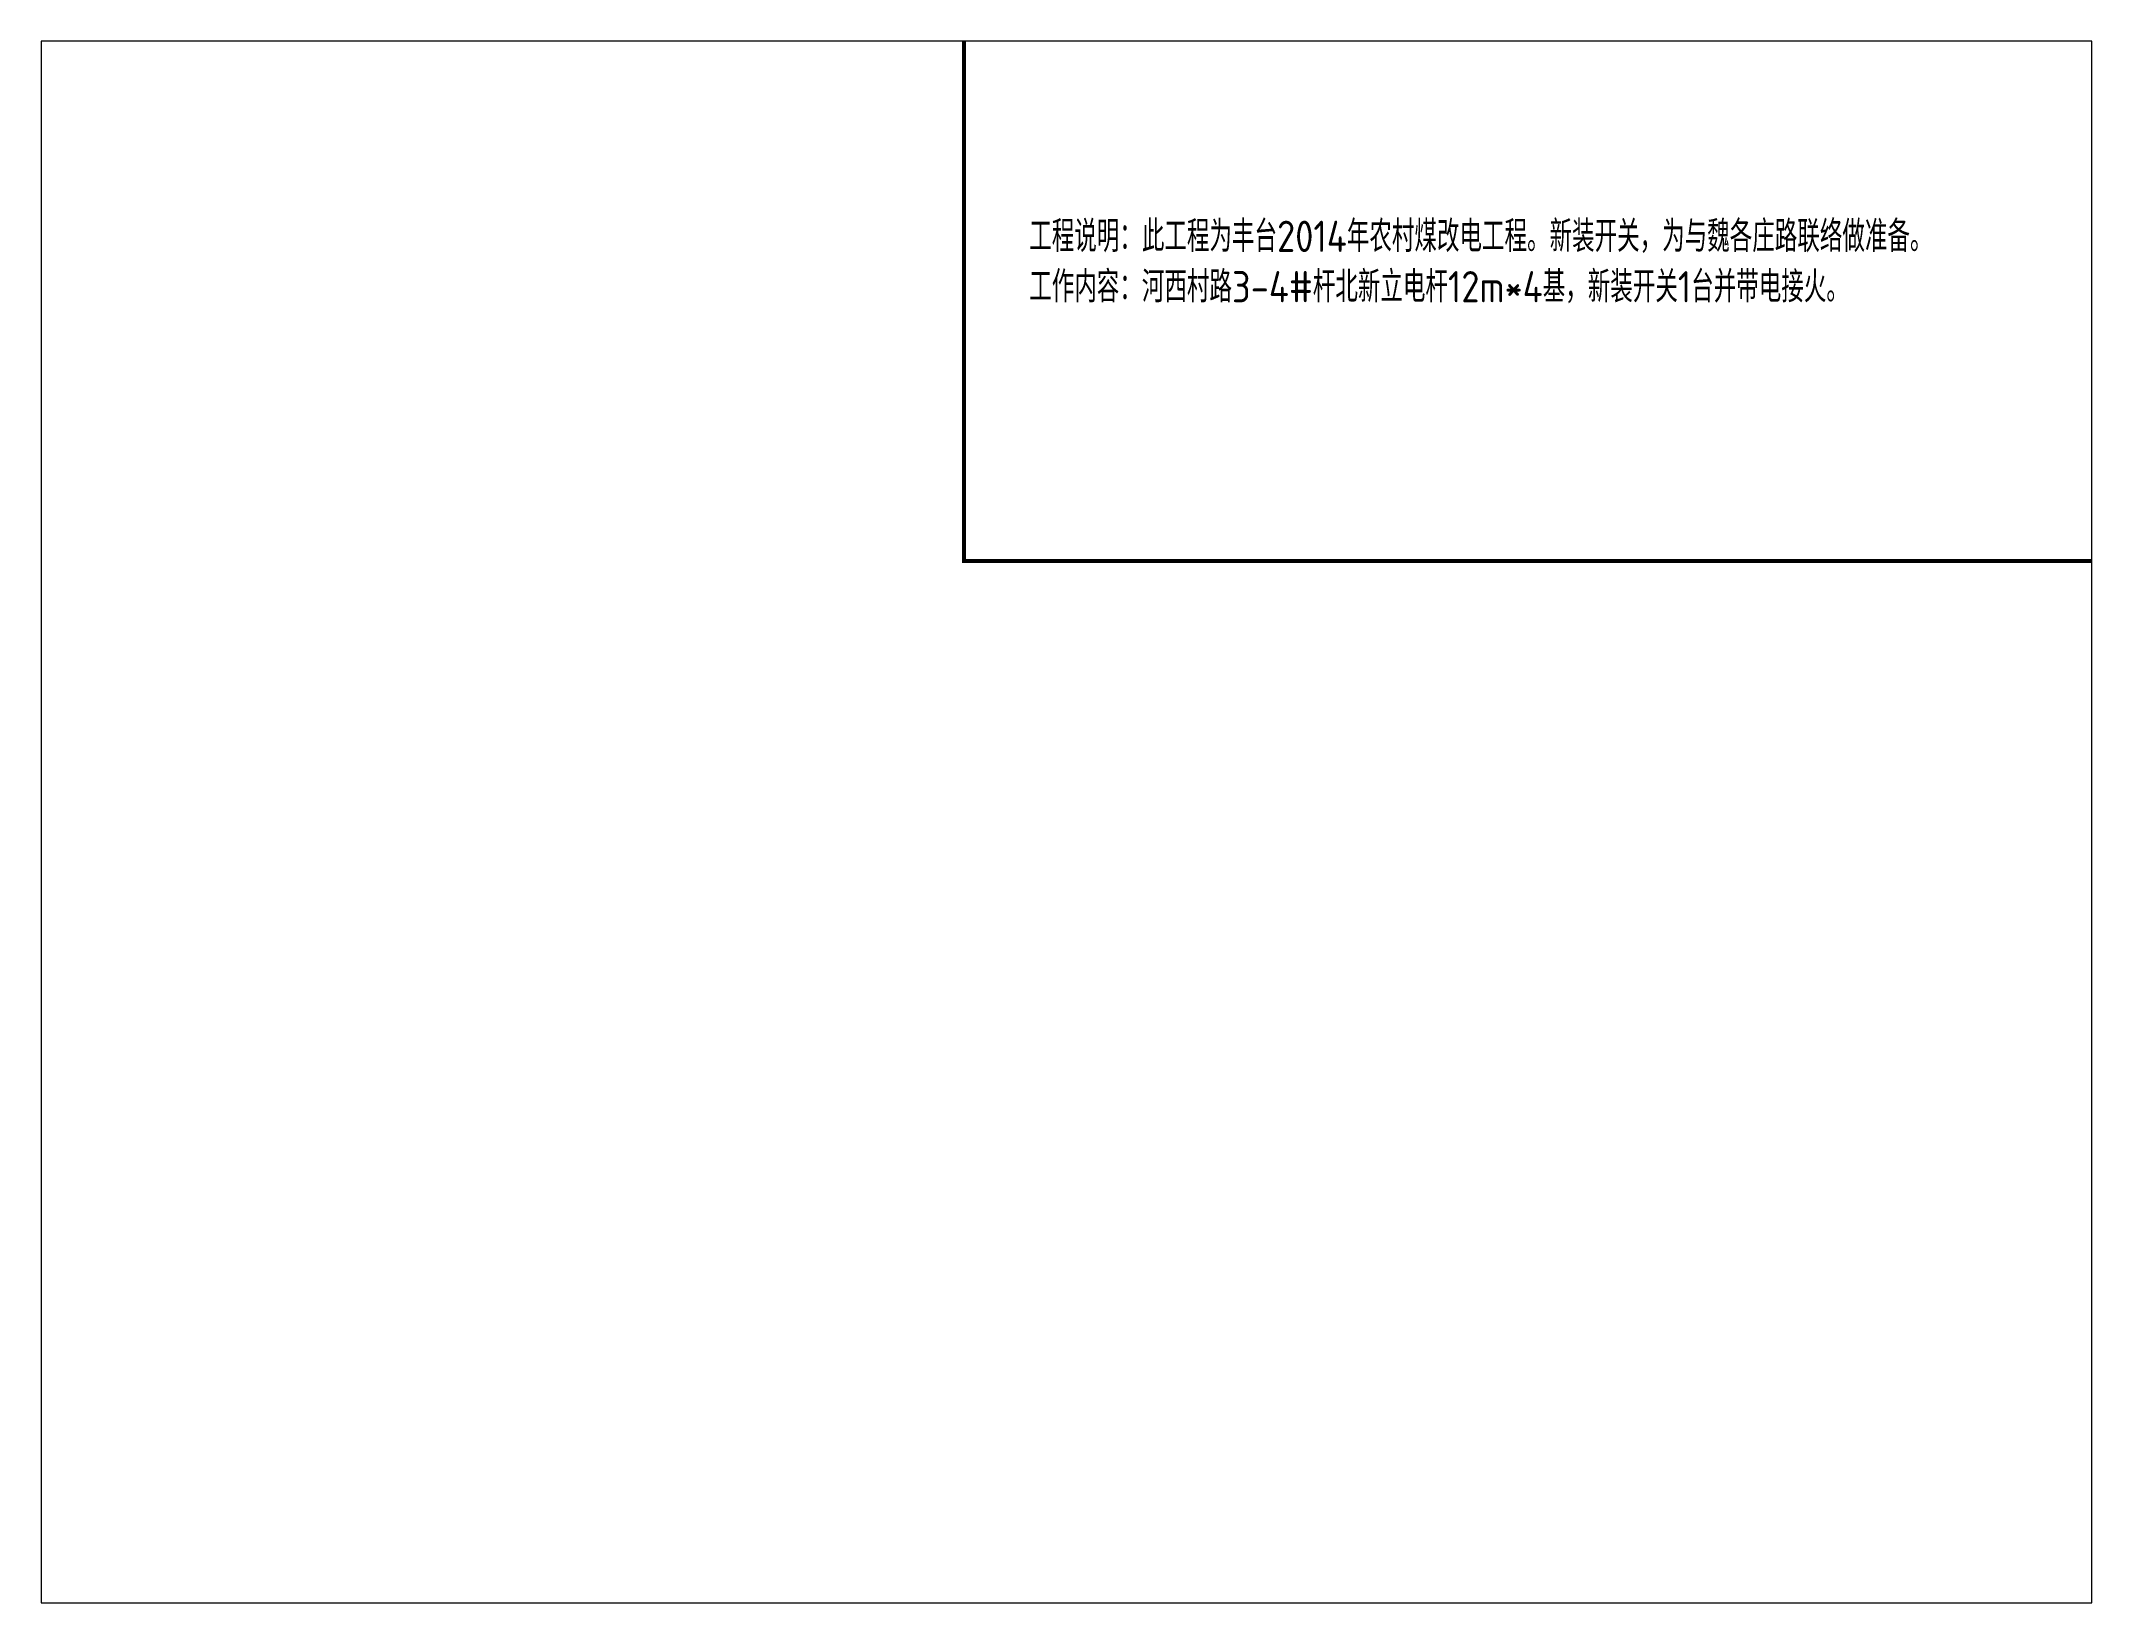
# Paper-space layout '布局1' of a CAD drawing. Extents: x 1.05 to 9.45, y 0.8 to 7.2.
# The model-space entities are those that its viewports show. They can reach past a viewport. Long polylines and large blocks are cut down to what shows.
import ezdxf

# ---------------------------------------------------------------- set-up
doc = ezdxf.new("R2010")
doc.units = 0
doc.header["$MEASUREMENT"] = 0
doc.linetypes.add('DASHED2', pattern=[9.525, 6.35, -3.175])
doc.layers.get('0').update_dxf_attribs({"linetype": 'CONTINUOUS'})
doc.styles.get("Standard").update_dxf_attribs({"font": 'gbenor.shx', "width": 1.2, "bigfont": 'gbcbig.shx'})

msp = doc.modelspace()

# ---------------------------------------------------------------- linework, layer by layer
at = {"const_width": 0.7}
msp.add_lwpolyline([(677.49, 788.02), (677.49, 424.02), (934.49, 424.02), (934.49, 788.02)], close=True, dxfattribs=at)

# ---------------------------------------------------------------- texts
for s, p in [('工程说明：此工程为丰台2014年农村煤改电工程。新装开关，为与魏各庄路联络做准备。', (689.2, 479.51)), ('工作内容：河西村路3-4#杆北新立电杆12m*4基，新装开关1台并带电接火。', (689.2, 470.46))]:
    msp.add_text(s, height=5.616).set_placement(p)

psp = doc.layouts.new('布局1')

# ---------------------------------------------------------------- viewports
at = {"layer": '0', "color": 0, "linetype": 'DASHED2', "lineweight": -3, "ltscale": 0.4}
psp.add_viewport(center=(5.25, 4), size=(8.4, 6.4), view_center_point=(695.8882, 377.1358), view_height=280.529921, dxfattribs=at)

doc.saveas('drawing.dxf')
